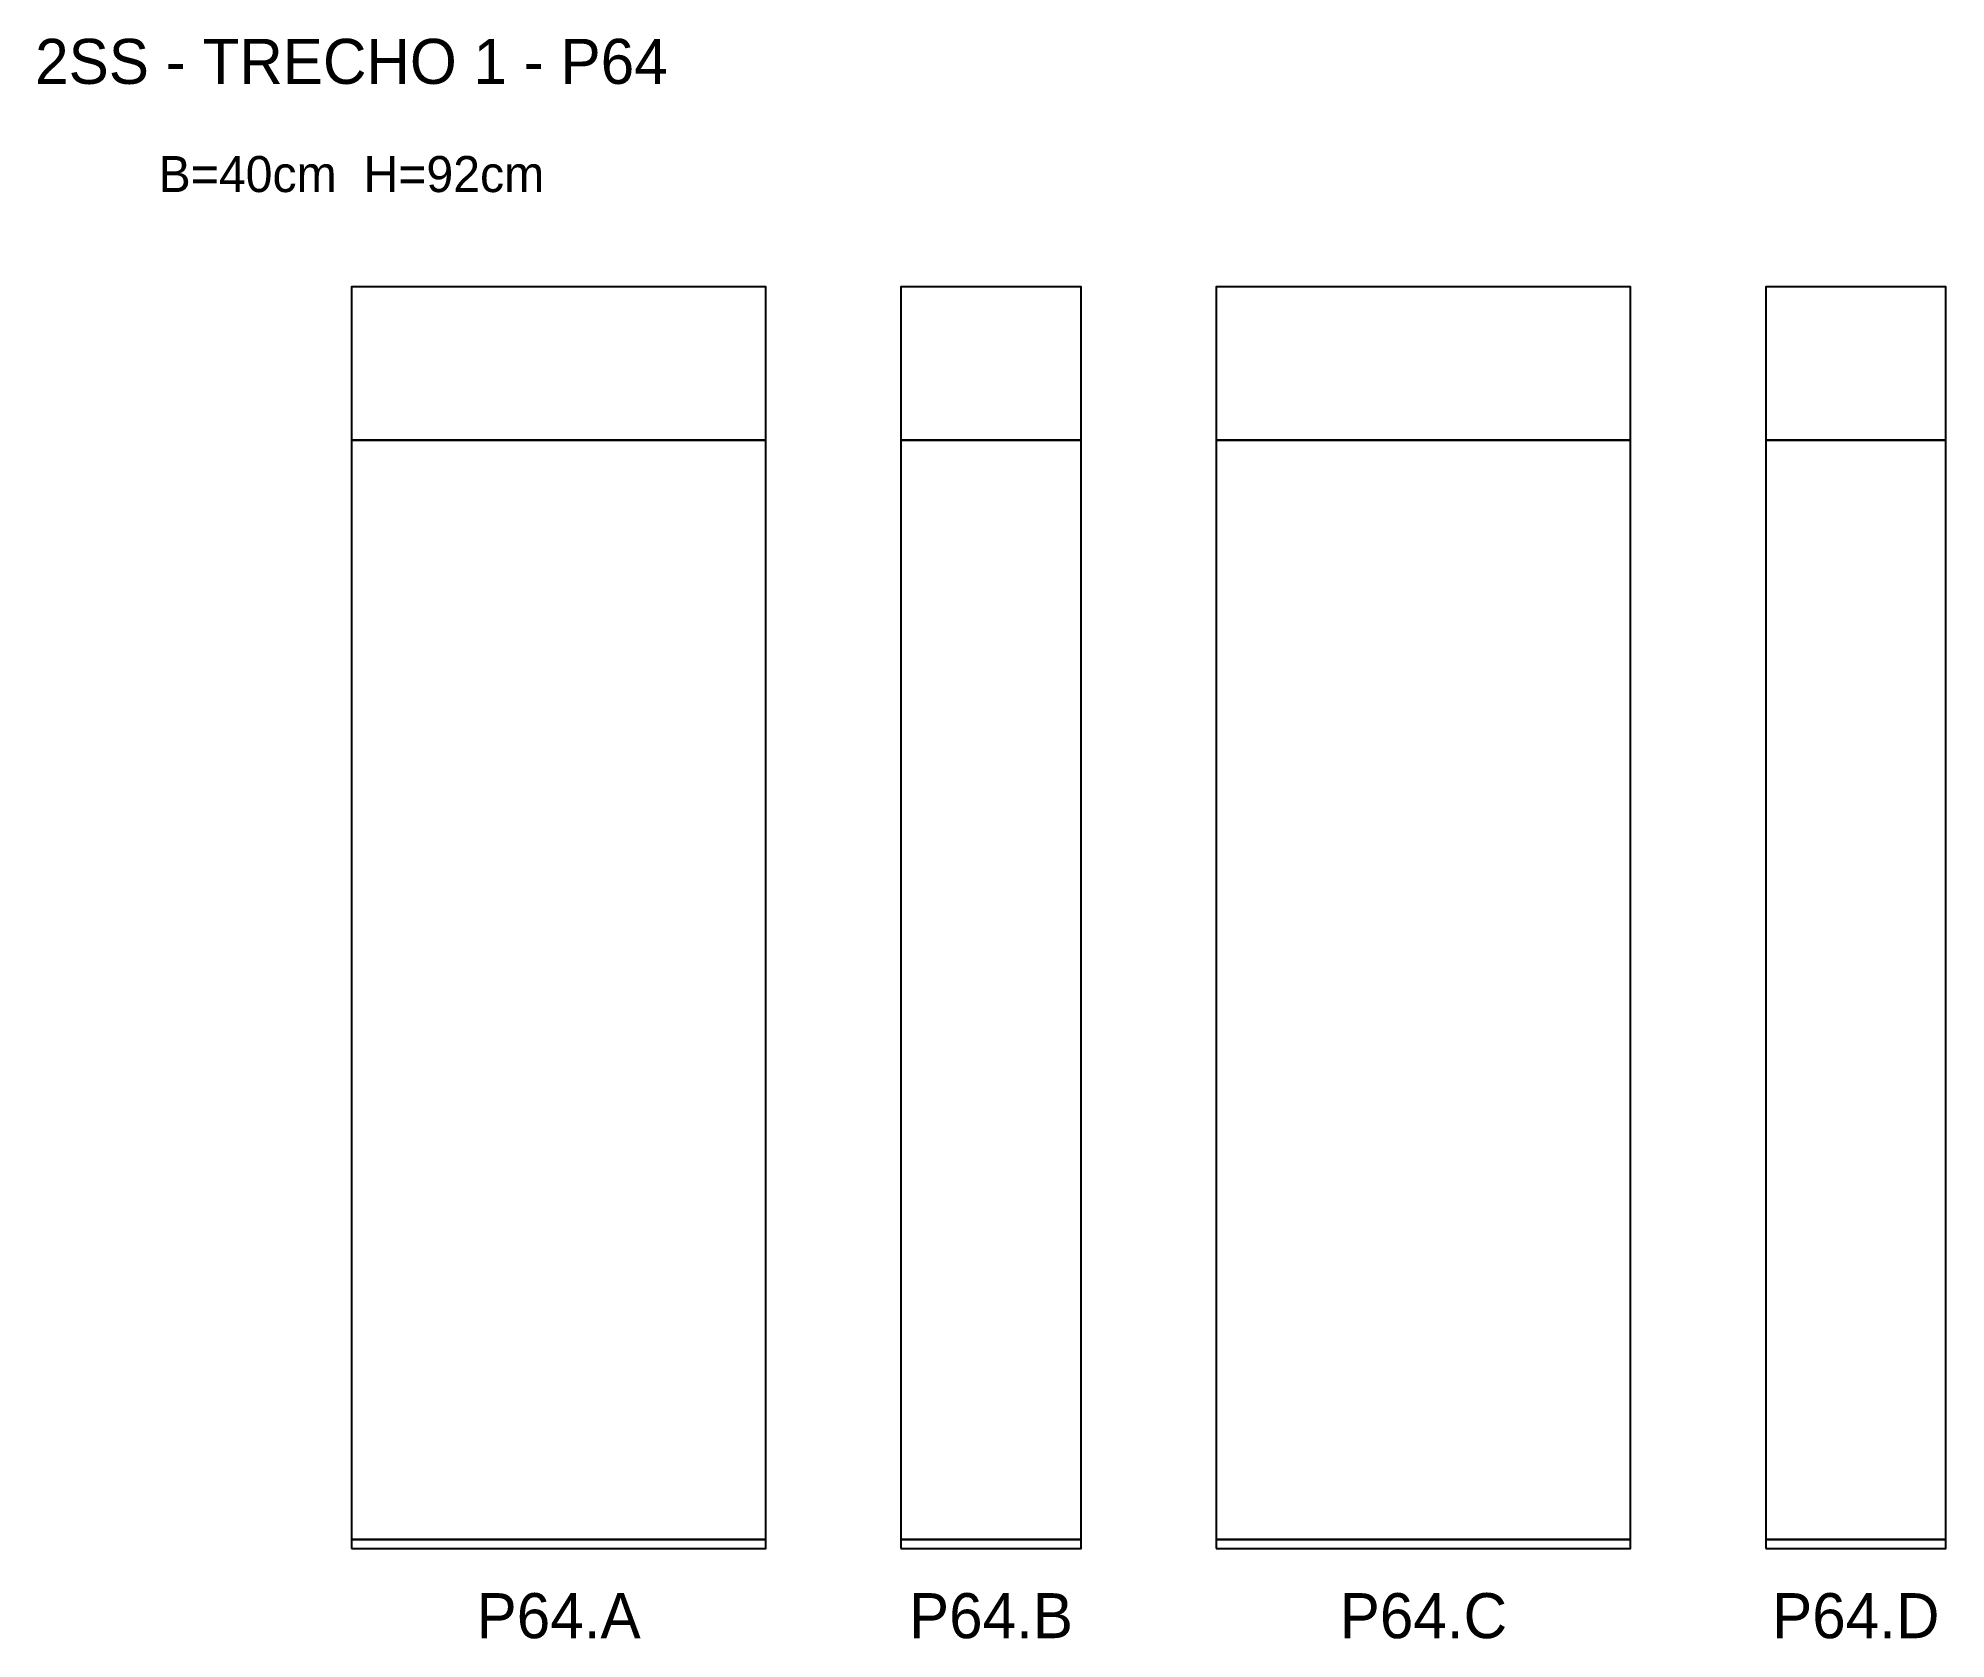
# Model space of a CAD drawing. Header units: metres. Extents: x -70 to 354, y -20 to 335.
import ezdxf

# ---------------------------------------------------------------- set-up
doc = ezdxf.new("R2010")
doc.units = ezdxf.units.M
for name, color, linetype in [('Cota Secao (2x)', 3, 'Continuous'), ('NOMENCLATURA', 1, 'Continuous'), ('Paineis', 7, 'Continuous'), ('Texto Secao', 2, 'Continuous')]:
    doc.layers.add(name, color=color, linetype=linetype)

msp = doc.modelspace()

# ---------------------------------------------------------------- linework, layer by layer
at = {"layer": 'Paineis'}
for points in [[(0, 246), (92, 246), (92, 280), (0, 280)], [(122, 246), (162, 246), (162, 280), (122, 280)], [(192, 246), (284, 246), (284, 280), (192, 280)], [(314, 246), (354, 246), (354, 280), (314, 280)], [(0, 2), (92, 2), (92, 246), (0, 246)], [(122, 2), (162, 2), (162, 246), (122, 246)], [(192, 2), (284, 2), (284, 246), (192, 246)], [(314, 2), (354, 2), (354, 246), (314, 246)], [(0, 0), (92, 0), (92, 2), (0, 2)], [(122, 0), (162, 0), (162, 2), (122, 2)], [(192, 0), (284, 0), (284, 2), (192, 2)], [(314, 0), (354, 0), (354, 2), (314, 2)]]:
    msp.add_lwpolyline(points, close=True, dxfattribs=at)

# ---------------------------------------------------------------- texts
at = {"layer": 'Cota Secao (2x)', "insert": (0, 305), "char_height": 8, "width": 374, "attachment_point": 5}
msp.add_mtext('B=40cm  H=92cm', dxfattribs=at)
at = {"layer": 'NOMENCLATURA', "insert": (0, 330), "char_height": 10, "width": 300, "attachment_point": 5}
msp.add_mtext('2SS - TRECHO 1 - P64', dxfattribs=at)
at = {"layer": 'Texto Secao', "char_height": 10, "attachment_point": 5}
for s, insert, width in [('P64.A', (46, -15), 112), ('P64.B', (142, -15), 60), ('P64.C', (238, -15), 112), ('P64.D', (334, -15), 60)]:
    msp.add_mtext(s, dxfattribs=dict(at, insert=insert, width=width))

doc.saveas('drawing.dxf')
